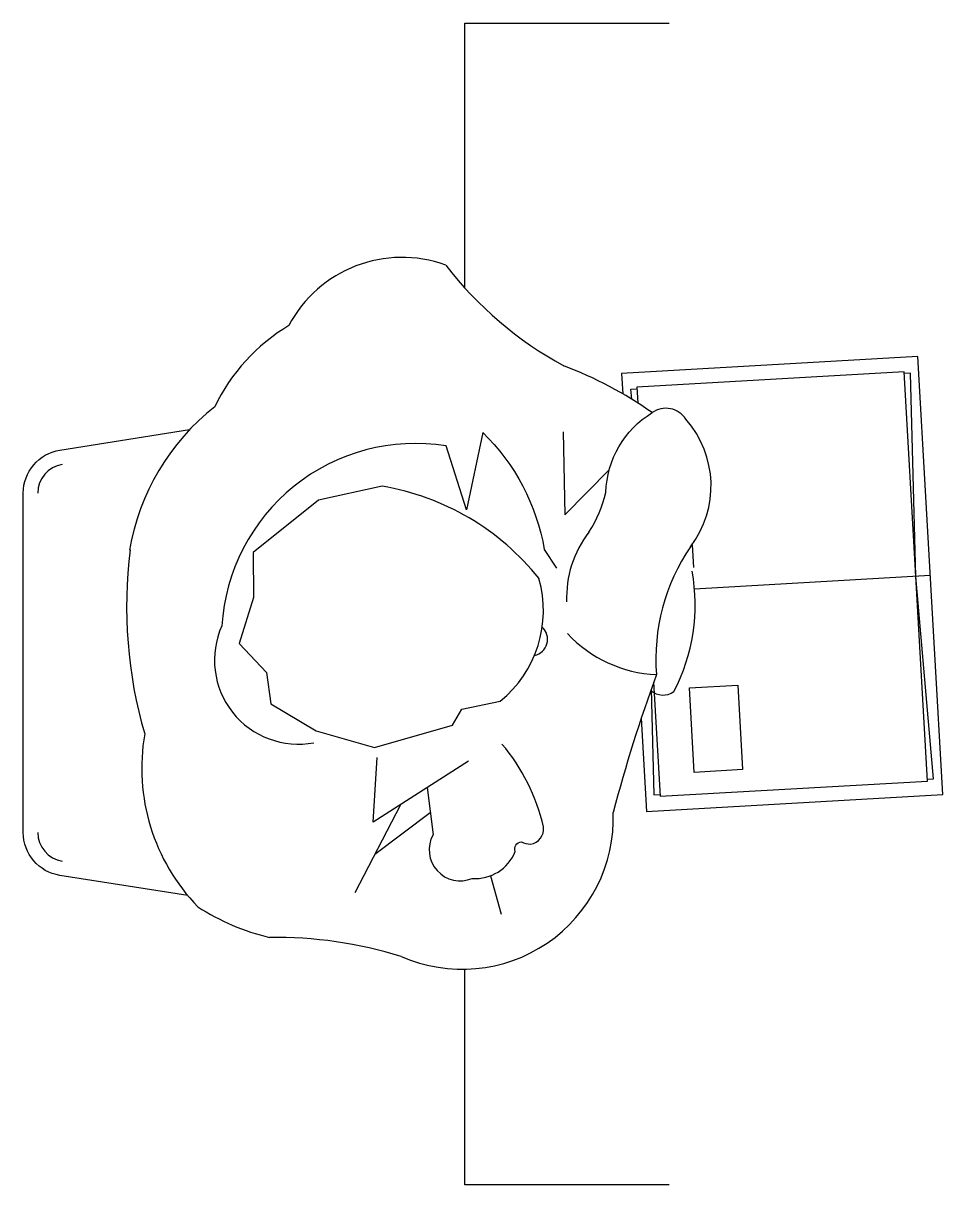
# Model space of a CAD drawing. Extents: x -0.32 to 0.49, y -0.5 to 0.52.
import ezdxf

# ---------------------------------------------------------------- set-up
doc = ezdxf.new("R2010")
doc.units = 0
doc.header["$MEASUREMENT"] = 0

msp = doc.modelspace()

# ---------------------------------------------------------------- linework, layer by layer
for points in [[(0.0712, 0.2879), (0.0712, 0.52), (0.2503, 0.52)], [(0.2259, -0.0894), (0.2306, -0.1712), (0.4904, -0.1563), (0.4685, 0.2277), (0.2086, 0.2129), (0.2097, 0.1952)], [(0.2368, -0.0578), (0.2425, -0.1577), (0.477, -0.1444), (0.4565, 0.2143), (0.2221, 0.2009), (0.2229, 0.1871)], [(0.4769, -0.1429), (0.4823, -0.1426), (0.4668, 0.035), (0.462, 0.2132), (0.4566, 0.2129)], [(0.2176, 0.1905), (0.2168, 0.1992), (0.2222, 0.1995)], [(0.0869, 0.1613), (0.0726, 0.0934), (0.0547, 0.1495)], [(0.1575, 0.1618), (0.1589, 0.0891), (0.1979, 0.1285)], [(0.2706, 0.0628), (0.2717, 0.0429)], [(0.4795, 0.0357), (0.2726, 0.0239)], [(0.2346, -0.064), (0.2371, -0.1566), (0.2425, -0.1563)], [(0.0745, -0.1269), (-0.0092, -0.1806), (-0.0058, -0.1239)], [(-0.025, -0.2421), (0.0152, -0.1649)], [(-0.0076, -0.2086), (0.0409, -0.172)], [(0.0936, -0.2275), (0.103, -0.2611)], [(0.2503, -0.4984), (0.0712, -0.4984), (0.0712, -0.3094)]]:
    msp.add_lwpolyline(points)
for points in [[(0.0545, 0.3079, 0.374632), (-0.0833, 0.2549)], [(0.0545, 0.3079, 0.104844), (0.158, 0.2197)], [(-0.0833, 0.2549, 0.145698), (-0.1482, 0.1838)], [(0.2355, 0.1786, 0.064272), (0.158, 0.2197)], [(-0.1482, 0.1838, 0.184875), (-0.2229, 0.0581)], [(0.18, 0.0738, 0.083651), (0.1949, 0.1087, -0.25166), (0.2355, 0.1786)], [(0.2652, 0.1728, 0.426445), (0.2355, 0.1786)], [(-0.1718, -0.2449), (-0.2839, -0.2272, -0.368992), (-0.3161, -0.1895), (-0.3161, 0.108, -0.368992), (-0.2839, 0.1457), (-0.1702, 0.1637)], [(0.2692, 0.0609, 0.356388), (0.2652, 0.1728)], [(0.0869, 0.1613, -0.157724), (0.1409, 0.0585), (0.1517, 0.0423)], [(0.0547, 0.1495, 0.442707), (-0.1419, -0.0084)], [(-0.2819, 0.1331, 0.368992), (-0.3034, 0.108)], [(0.1363, 0.0332, 0.184083), (-0.0013, 0.1141), (-0.0571, 0.1018), (-0.1145, 0.0561), (-0.1142, 0.0164), (-0.1268, -0.0239), (-0.1028, -0.0492), (-0.099, -0.0767), (-0.0592, -0.1005), (-0.0079, -0.1149), (0.0605, -0.0955), (0.0686, -0.0813), (0.1023, -0.0743)], [(0.18, 0.0738, 0.175226), (0.1605, 0.0126)], [(-0.2222, 0.0582, 0.103143), (-0.2096, -0.1031)], [(0.2692, 0.0609, 0.171572), (0.2393, -0.0511)], [(0.1023, -0.0743, 0.301409), (0.1362, 0.0331)], [(0.2343, -0.0649, 0.354463), (0.2546, -0.066, 0.166845), (0.2706, 0.0395)], [(-0.1419, -0.0084, 0.606364), (-0.0611, -0.1108)], [(0.1323, -0.0343, 0.607935), (0.1391, -0.0095)], [(0.1613, -0.0151, 0.196511), (0.2393, -0.0511)], [(0.2393, -0.0511, 0.023789), (0.2014, -0.1719)], [(-0.2096, -0.1031, 0.240065), (-0.163, -0.2546)], [(0.1209, -0.1977, 0.133535), (0.1287, -0.1997, 0.408893), (0.1402, -0.1847, 0.119487), (0.1038, -0.112)], [(0.0382, -0.1502), (0.0433, -0.1916, 0.710896), (0.0777, -0.2298, 0.325669), (0.1153, -0.2063, -0.501364), (0.1209, -0.1977)], [(0.0155, -0.2982, 0.55374), (0.2014, -0.1719)], [(-0.3034, -0.1895, 0.368992), (-0.2819, -0.2146)], [(-0.163, -0.2546, 0.0876), (-0.1001, -0.2815)], [(0.0155, -0.2982, 0.078663), (-0.1001, -0.2815)]]:
    msp.add_lwpolyline(points, format="xyb")
msp.add_lwpolyline([(0.2724, -0.1368), (0.2682, -0.0627), (0.3106, -0.0603), (0.3148, -0.1344)], close=True)

doc.saveas('drawing.dxf')
